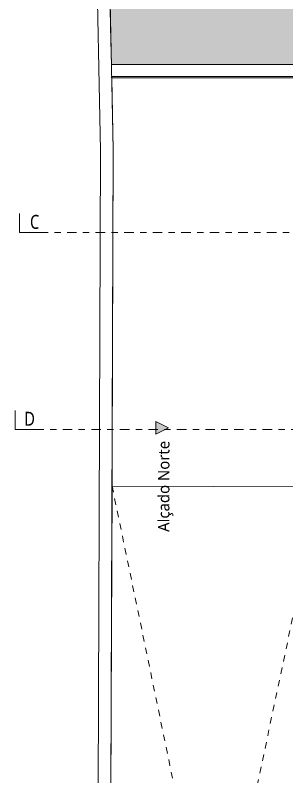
# Model space of a CAD drawing. Header units: metres. Extents: x -111189 to -108577, y -72951 to -72647.
# Drawn here: x -110684.65 to -110680.36, y -72939.22 to -72927.23 of the extents above; entities that cross this region are included whole.
import ezdxf

# ---------------------------------------------------------------- set-up
doc = ezdxf.new("R2010")
doc.units = ezdxf.units.M
doc.header["$MEASUREMENT"] = 0
doc.set_wipeout_variables(frame=1)
for name, pattern in [('OTK - Traço Ponto', [0.2, 0.1, -0.05, 0, -0.05]), ('OTK - Traço Ponto CORTES_ALÇ', [0.6, 0.3, -0.15, 0, -0.15]), ('Wipeout_Contour', [1, 0, -1])]:
    doc.linetypes.add(name, pattern=pattern)
for name, color, linetype in [('Muro Não Confinante - MNC1_1_01 - TERRENO PROPOSTO', 7, 'Continuous'), ('Muro Não Confinante - MNC1_1_06 - ESCADAS _ GUARDAS', 7, 'Continuous'), ('Muro Não Confinante - MNC1_1_07 - MUROS', 7, 'Continuous'), ('Muro Não Confinante - MNC1_1_14 - ALÇADOS.Marcadores', 7, 'Continuous'), ('Muro Não Confinante - MNC1_1_14 - CORTES.Marcadores', 7, 'Continuous'), ('Planta Piso -1_1_00 - DESENHO 2D', 7, 'Continuous'), ('Planta Piso -1_1_01 - TERRENO PROPOSTO', 7, 'Continuous'), ('Planta Piso -1_1_14 - CORTES.Marcadores', 7, 'Continuous')]:
    doc.layers.add(name, color=color, linetype=linetype)
doc.styles.add('ESTILO_GERADO_2', font='malgunsl.ttf')
doc.styles.add('ESTILO_GERADO_4', font='malgunsl.ttf', dxfattribs={"width": 0.8})

msp = doc.modelspace()

# ---------------------------------------------------------------- hatches: boundary and pattern name
at = {"layer": 'Planta Piso -1_1_01 - TERRENO PROPOSTO', "linetype": 'Continuous', "lineweight": 0, "true_color": 0xd7ebd2, "transparency": 33554539}
msp.add_hatch(color=254, dxfattribs=at).paths.add_polyline_path([(-110668.386, -72925.149), (-110668.436, -72925.149), (-110668.586, -72925.149), (-110668.586, -72923.204), (-110668.635, -72923.204), (-110673.506, -72923.215), (-110675.764, -72923.204), (-110675.764, -72923.204), (-110678.462, -72923.19), (-110680.803, -72923.262), (-110683.232, -72923.113), (-110683.23, -72923.204), (-110683.168, -72926.143), (-110683.137, -72927.629), (-110683.129, -72928.004), (-110682.842, -72928.004), (-110682.763, -72928.004), (-110682.697, -72928.004), (-110682.516, -72928.004), (-110682.436, -72928.004), (-110682.384, -72928.004), (-110682.343, -72928.004), (-110680.388, -72928.004), (-110680.267, -72928.004), (-110679.996, -72928.004), (-110679.536, -72928.004), (-110679.536, -72926.804), (-110678.336, -72926.804), (-110678.336, -72926.804), (-110668.386, -72926.804)])

# ---------------------------------------------------------------- linework, layer by layer
at = {"layer": 'Muro Não Confinante - MNC1_1_01 - TERRENO PROPOSTO', "color": 7, "linetype": 'Continuous', "lineweight": 13, "ltscale": 1000, "flags": 128}
msp.add_lwpolyline([(-110683.168, -72926.143), (-110683.137, -72927.629), (-110683.129, -72928.004), (-110682.842, -72928.004), (-110682.763, -72928.004), (-110682.697, -72928.004), (-110682.516, -72928.004), (-110682.436, -72928.004), (-110682.384, -72928.004), (-110682.343, -72928.004), (-110680.388, -72928.004), (-110680.267, -72928.004)], dxfattribs=at)
at = {"layer": 'Muro Não Confinante - MNC1_1_06 - ESCADAS _ GUARDAS', "color": 7, "linetype": 'Continuous', "lineweight": 13, "ltscale": 1000}
msp.add_line((-110679.776, -72928.194), (-110683.129, -72928.194), dxfattribs=at)
at = {"layer": 'Muro Não Confinante - MNC1_1_06 - ESCADAS _ GUARDAS', "color": 254, "linetype": 'Continuous', "lineweight": 13, "ltscale": 1000}
msp.add_line((-110679.776, -72928.194), (-110683.129, -72928.194), dxfattribs=at)
at = {"layer": 'Muro Não Confinante - MNC1_1_14 - CORTES.Marcadores', "color": 7, "linetype": 'Continuous', "lineweight": 5, "ltscale": 1000}
for p, q in [((-110684.578, -72930.651), (-110684.578, -72930.351)), ((-110684.578, -72930.651), (-110684.278, -72930.651)), ((-110684.646, -72933.754), (-110684.646, -72933.454)), ((-110684.646, -72933.754), (-110684.346, -72933.754))]:
    msp.add_line(p, q, dxfattribs=at)

# ---------------------------------------------------------------- texts
at = {"layer": 'Muro Não Confinante - MNC1_1_14 - CORTES.Marcadores', "color": 7, "linetype": 'Continuous', "lineweight": 5, "char_height": 0.22, "attachment_point": 9, "style": 'ESTILO_GERADO_4'}
for s, insert in [('\\A1;{\\pqr;\\pt0;\\fMalgun Gothic Semilight|b0|i0|c0|p0;\\W0.800000;C}', (-110684.268, -72930.595)), ('\\A1;{\\pqr;\\pt0;\\fMalgun Gothic Semilight|b0|i0|c0|p0;\\W0.800000;D}', (-110684.336, -72933.694))]:
    msp.add_mtext(s, dxfattribs=dict(at, insert=insert))

# ---------------------------------------------------------------- wipeouts: each hides what was drawn before it
at = {"color": 254, "linetype": 'Wipeout_Contour', "lineweight": 0, "ltscale": 662744.905091}
msp.add_wipeout([(-110683.119, -72934.644), (-110678.336, -72934.661), (-110678.336, -72928.254), (-110683.124, -72928.254), (-110683.101, -72929.34)], dxfattribs=at).dxf.layer = 'Muro Não Confinante - MNC1_1_07 - MUROS'

# ---------------------------------------------------------------- next in the draw order: hatches: boundary and pattern name
at = {"layer": 'Muro Não Confinante - MNC1_1_14 - ALÇADOS.Marcadores', "linetype": 'Continuous', "lineweight": 5}
msp.add_hatch(color=7, dxfattribs=at).paths.add_polyline_path([(-110682.428, -72933.827), (-110682.228, -72933.727), (-110682.428, -72933.627)])

# ---------------------------------------------------------------- next in the draw order: linework, layer by layer
at = {"layer": 'Muro Não Confinante - MNC1_1_06 - ESCADAS _ GUARDAS', "color": 7, "linetype": 'Continuous', "lineweight": 13, "ltscale": 1000}
for p, q in [((-110683.129, -72928.194), (-110683.129, -72928.214)), ((-110683.129, -72928.214), (-110679.796, -72928.214))]:
    msp.add_line(p, q, dxfattribs=at)
at = {"layer": 'Muro Não Confinante - MNC1_1_06 - ESCADAS _ GUARDAS', "color": 254, "linetype": 'Continuous', "lineweight": 13, "ltscale": 1000}
for p, q in [((-110683.129, -72928.194), (-110683.129, -72928.214)), ((-110683.129, -72928.214), (-110679.796, -72928.214))]:
    msp.add_line(p, q, dxfattribs=at)
at = {"layer": 'Muro Não Confinante - MNC1_1_07 - MUROS', "color": 7, "linetype": 'Continuous', "lineweight": 13, "ltscale": 1000, "flags": 128}
for points in [[(-110683.347, -72942.293), (-110683.3, -72929.357), (-110683.372, -72925.97), (-110683.432, -72923.117), (-110683.437, -72922.9), (-110683.22, -72922.913), (-110680.807, -72923.062), (-110678.468, -72922.99), (-110673.374, -72923.016), (-110668.636, -72923.004), (-110663.662, -72922.991), (-110663.462, -72922.991), (-110663.458, -72923.188), (-110663.42, -72925.149), (-110663.388, -72928.254), (-110663.361, -72933.641), (-110663.332, -72939.441)], [(-110668.586, -72923.204), (-110668.635, -72923.204), (-110673.506, -72923.215), (-110678.462, -72923.19), (-110680.803, -72923.262), (-110683.232, -72923.113), (-110683.172, -72925.982), (-110683.101, -72929.34), (-110683.147, -72942.293)]]:
    msp.add_lwpolyline(points, dxfattribs=at)
at = {"layer": 'Muro Não Confinante - MNC1_1_14 - ALÇADOS.Marcadores', "color": 7, "linetype": 'Continuous', "lineweight": 5, "ltscale": 1000, "flags": 128}
msp.add_lwpolyline([(-110682.428, -72933.827), (-110682.428, -72933.627), (-110682.228, -72933.727)], close=True, dxfattribs=at)
at = {"layer": 'Planta Piso -1_1_14 - CORTES.Marcadores', "color": 7, "linetype": 'OTK - Traço Ponto CORTES_ALÇ', "lineweight": 5, "ltscale": 0.5}
for p, q in [((-110684.278, -72930.651), (-110661.276, -72930.651)), ((-110684.346, -72933.754), (-110661.276, -72933.754))]:
    msp.add_line(p, q, dxfattribs=at)

# ---------------------------------------------------------------- next in the draw order: wipeouts: each hides what was drawn before it
at = {"color": 254, "linetype": 'Wipeout_Contour', "lineweight": 0, "ltscale": 1060420.378260155}
msp.add_wipeout([(-110683.132, -72938.154), (-110683.147, -72942.493), (-110679.836, -72942.493), (-110679.836, -72941.184), (-110679.836, -72935.616), (-110678.336, -72935.616), (-110678.336, -72934.661), (-110683.119, -72934.644)], dxfattribs=at).dxf.layer = 'Muro Não Confinante - MNC1_1_07 - MUROS'

# ---------------------------------------------------------------- next in the draw order: linework, layer by layer
at = {"layer": 'Muro Não Confinante - MNC1_1_07 - MUROS', "color": 7, "linetype": 'Continuous', "lineweight": 13, "ltscale": 1000, "flags": 128}
msp.add_lwpolyline([(-110683.132, -72938.154), (-110683.119, -72934.644), (-110678.336, -72934.661), (-110678.336, -72935.616), (-110679.836, -72935.616), (-110679.836, -72941.184), (-110679.836, -72942.493), (-110683.147, -72942.493)], close=True, dxfattribs=at)
at = {"layer": 'Planta Piso -1_1_00 - DESENHO 2D', "color": 252, "linetype": 'OTK - Traço Ponto', "lineweight": 9}
for p, q in [((-110683.119, -72934.644), (-110681.492, -72942.493)), ((-110681.492, -72942.493), (-110679.836, -72934.656))]:
    msp.add_line(p, q, dxfattribs=at)

# ---------------------------------------------------------------- next in the draw order: texts
at = {"layer": 'Muro Não Confinante - MNC1_1_14 - ALÇADOS.Marcadores', "color": 7, "linetype": 'Continuous', "lineweight": 5, "insert": (-110682.154, -72935.366), "char_height": 0.18, "attachment_point": 7, "rotation": 90, "style": 'ESTILO_GERADO_2'}
msp.add_mtext('\\A1;{\\pql;\\pt0;\\fMalgun Gothic Semilight|b0|i0|c0|p0;\\W1.000000;Alçado Norte}', dxfattribs=at)

doc.saveas('drawing.dxf')
